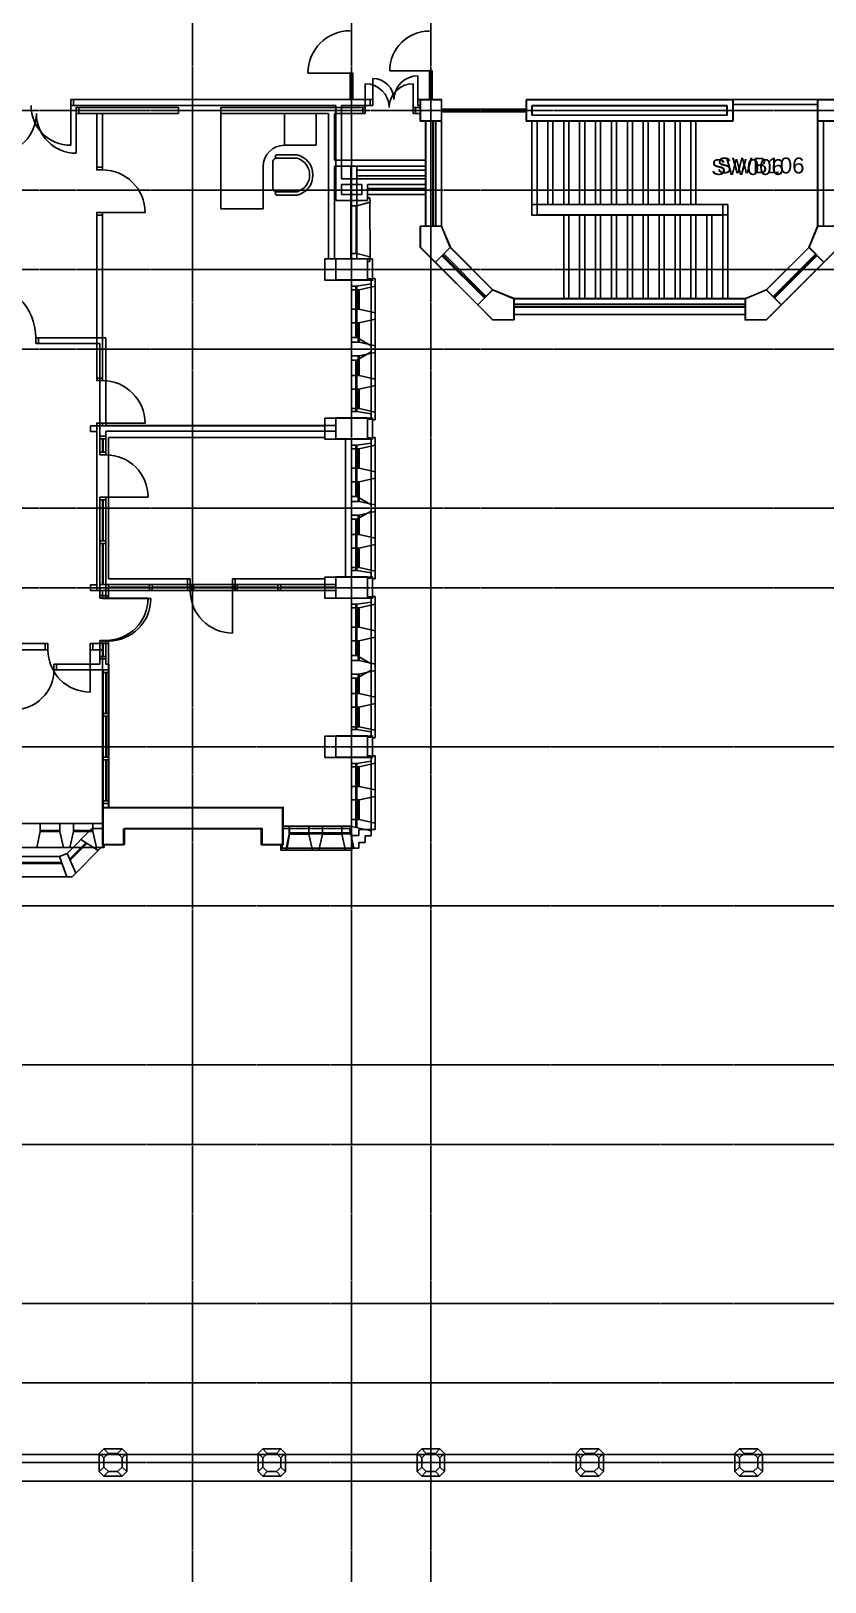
# Model space of a CAD drawing. Header units: millimetres. Extents: x -58291 to 85267, y -25390 to 74943.
# Drawn here: x -41580 to -26592, y -17978 to 11276 of the extents above; entities that cross this region are included whole.
import ezdxf

# ---------------------------------------------------------------- set-up
doc = ezdxf.new("R2010")
doc.units = ezdxf.units.MM
doc.linetypes.add('PCENTRE', pattern=[50.8, 31.75, -6.35, 6.35, -6.35])
doc.linetypes.add('PCENTRE2', pattern=[28.575, 19.05, -3.175, 3.175, -3.175])
for name, color, linetype in [('Basement 01 - Curtain Walls', 1, 'Continuous'), ('Basement 01 - Doors Windows and Openings', 1, 'Continuous'), ('Basement 01 - General', 1, 'Continuous'), ('Basement 01 - Stairs', 8, 'Continuous'), ('Basement 01 - Structural Members', 5, 'Continuous'), ('Basement 01 - Text and Leaders', 1, 'Continuous'), ('Basement 01 - Walls', 3, 'Continuous'), ('Boundaries_and_building_grids', 140, 'PCENTRE2'), ('BRICK_WALLS_P4', 1, 'Continuous'), ('COLUMNS_P5', 5, 'Continuous'), ('DR', 8, 'Continuous'), ('Furniture', 1, 'Continuous'), ('LIFTS AND STAIRS', 8, 'Continuous'), ('SHOPFITTING', 4, 'Continuous'), ('TEXT', 2, 'Continuous'), ('WA', 6, 'Continuous'), ('WA_EXT', 7, 'Continuous'), ('WN', 4, 'Continuous')]:
    doc.layers.add(name, color=color, linetype=linetype)
doc.styles.add('arial', font='arial.ttf')

# ---------------------------------------------------------------- blocks, each defined once
blk = doc.blocks.new('Chair Accent 30x30')
at = {"linetype": 'Continuous'}
for p, q in [((-15, 3.1), (-15, 18)), ((-12.5, 18.3), (-12.5, 3)), ((12.5, 18.3), (12.5, 3)), ((15, 3.1), (15, 18)), ((-9.5, 0), (9.5, 0))]:
    blk.add_line(p, q, dxfattribs=at)
for centre, radius, start, end in [((0, 14.6), 15.4, 12.6804, 167.3196), ((0, 14.4), 13.1, 17.408, 162.5919), ((-13.8, 3.1), 1.25, 180, 0), ((-9.5, 3), 3, 180, 270), ((9.5, 3), 3, 270, 0), ((13.8, 3.1), 1.25, 180, 0)]:
    blk.add_arc(centre, radius, start, end, dxfattribs=at)
blk = doc.blocks.new('computer desk with drawers')
at = {"linetype": 'Continuous'}
for p, q in [((0, -1800), (0, 0)), ((1200, 0), (0, 0)), ((1200, -600), (1200, 0)), ((1800, 0), (1200, 0)), ((1800, -600), (1800, 0)), ((1800, -600), (1200, -600)), ((800, -1800), (800, -1000)), ((800, -1800), (0, -1800))]:
    blk.add_line(p, q, dxfattribs=at)
blk.add_arc((1200, -1000), 400, 90, 180, dxfattribs=at)

msp = doc.modelspace()

# ---------------------------------------------------------------- linework, layer by layer
at = {"layer": 'Basement 01 - Curtain Walls', "color": 3, "linetype": 'Continuous', "lineweight": -3}
for p, q in [((-35533, 6397, -4600), (-35533, 6576, -4600)), ((-35133, 6576, -4600), (-35533, 6576, -4600)), ((-35383, 6397, -4600), (-35083, 6465, -4600)), ((-35133, 6607, -4600), (-35133, 6576, -4600)), ((-35083, 6607, -4600), (-35133, 6607, -4600)), ((-35083, 6465, -4600), (-35083, 6607, -4600)), ((-35533, 6397, -4600), (-35383, 6397, -4600)), ((-35383, 6029, -4600), (-35533, 6029, -4600)), ((-35533, 5772, -4600), (-35533, 6029, -4600)), ((-35083, 5961, -4600), (-35383, 6029, -4600)), ((-35083, 5840, -4600), (-35083, 5961, -4600)), ((-35533, 5772, -4600), (-35383, 5772, -4600)), ((-35383, 5772, -4600), (-35083, 5840, -4600)), ((-35383, 5404, -4600), (-35533, 5404, -4600)), ((-35533, 5147, -4600), (-35533, 5404, -4600)), ((-35083, 5336, -4600), (-35383, 5404, -4600)), ((-35083, 5215, -4600), (-35083, 5336, -4600)), ((-35533, 5147, -4600), (-35383, 5147, -4600)), ((-35383, 5147, -4600), (-35083, 5215, -4600)), ((-35383, 4779, -4600), (-35533, 4779, -4600)), ((-35533, 4522, -4600), (-35533, 4779, -4600)), ((-35083, 4711, -4600), (-35383, 4779, -4600)), ((-35083, 4590, -4600), (-35083, 4711, -4600)), ((-35533, 4522, -4600), (-35383, 4522, -4600)), ((-35383, 4522, -4600), (-35083, 4590, -4600)), ((-35533, 4154, -4600), (-35533, 3976, -4600)), ((-35383, 4154, -4600), (-35533, 4154, -4600)), ((-35083, 4086, -4600), (-35383, 4154, -4600)), ((-35083, 3944, -4600), (-35133, 3944, -4600)), ((-35083, 3944, -4600), (-35083, 4086, -4600)), ((-35133, 3576, -4600), (-35533, 3576, -4600)), ((-35533, 3397, -4600), (-35533, 3576, -4600)), ((-35133, 3607, -4600), (-35133, 3576, -4600)), ((-35083, 3607, -4600), (-35133, 3607, -4600)), ((-35083, 3465, -4600), (-35083, 3607, -4600)), ((-35533, 3397, -4600), (-35383, 3397, -4600)), ((-35383, 3397, -4600), (-35083, 3465, -4600)), ((-35383, 3029, -4600), (-35533, 3029, -4600)), ((-35533, 2772, -4600), (-35533, 3029, -4600)), ((-35083, 2961, -4600), (-35383, 3029, -4600)), ((-35083, 2840, -4600), (-35083, 2961, -4600)), ((-35533, 2772, -4600), (-35383, 2772, -4600)), ((-35383, 2772, -4600), (-35083, 2840, -4600)), ((-35383, 2404, -4600), (-35533, 2404, -4600)), ((-35533, 2147, -4600), (-35533, 2404, -4600)), ((-35083, 2336, -4600), (-35383, 2404, -4600)), ((-35533, 2147, -4600), (-35383, 2147, -4600)), ((-35383, 2147, -4600), (-35083, 2215, -4600)), ((-35083, 2215, -4600), (-35083, 2336, -4600)), ((-35383, 1779, -4600), (-35533, 1779, -4600)), ((-35533, 1522, -4600), (-35533, 1779, -4600)), ((-35083, 1711, -4600), (-35383, 1779, -4600)), ((-35533, 1522, -4600), (-35383, 1522, -4600)), ((-35383, 1522, -4600), (-35083, 1590, -4600)), ((-35083, 1590, -4600), (-35083, 1711, -4600)), ((-35383, 1154, -4600), (-35533, 1154, -4600)), ((-35533, 1154, -4600), (-35533, 976, -4600)), ((-35083, 1086, -4600), (-35383, 1154, -4600)), ((-35083, 944, -4600), (-35133, 944, -4600)), ((-35083, 944, -4600), (-35083, 1086, -4600)), ((-35083, 607, -4600), (-35133, 607, -4600)), ((-35133, 607, -4600), (-35133, 576, -4600)), ((-35083, 465, -4600), (-35083, 607, -4600)), ((-35133, 576, -4600), (-35533, 576, -4600)), ((-35533, 397, -4600), (-35533, 576, -4600)), ((-35533, 397, -4600), (-35383, 397, -4600)), ((-35383, 397, -4600), (-35083, 465, -4600)), ((-35383, 29, -4600), (-35533, 29, -4600)), ((-35533, -228, -4600), (-35533, 29, -4600)), ((-35083, -39, -4600), (-35383, 29, -4600)), ((-35533, -228, -4600), (-35383, -228, -4600)), ((-35383, -228, -4600), (-35083, -160, -4600)), ((-35083, -160, -4600), (-35083, -39, -4600)), ((-35383, -596, -4600), (-35533, -596, -4600)), ((-35533, -853, -4600), (-35533, -596, -4600)), ((-35533, -853, -4600), (-35383, -853, -4600)), ((-35083, -664, -4600), (-35383, -596, -4600)), ((-35383, -853, -4600), (-35083, -785, -4600)), ((-35083, -785, -4600), (-35083, -664, -4600)), ((-35383, -1221, -4600), (-35533, -1221, -4600)), ((-35533, -1478, -4600), (-35533, -1221, -4600)), ((-35083, -1289, -4600), (-35383, -1221, -4600)), ((-35383, -1478, -4600), (-35083, -1410, -4600)), ((-35083, -1410, -4600), (-35083, -1289, -4600)), ((-35533, -1478, -4600), (-35383, -1478, -4600)), ((-35383, -1846, -4600), (-35533, -1846, -4600)), ((-35533, -1846, -4600), (-35533, -2024, -4600)), ((-35083, -1914, -4600), (-35383, -1846, -4600)), ((-35083, -2056, -4600), (-35083, -1914, -4600)), ((-35083, -2056, -4600), (-35133, -2056, -4600)), ((-35533, -2424, -4600), (-35533, -2603, -4600)), ((-35533, -2603, -4600), (-35383, -2603, -4600)), ((-35383, -2603, -4600), (-35083, -2535, -4600)), ((-35133, -2393, -4600), (-35083, -2393, -4600)), ((-35083, -2393, -4600), (-35083, -2535, -4600)), ((-35533, -2971, -4600), (-35383, -2971, -4600)), ((-35533, -2971, -4600), (-35533, -3228, -4600)), ((-35383, -2971, -4600), (-35083, -3039, -4600)), ((-35383, -3228, -4600), (-35083, -3160, -4600)), ((-35083, -3160, -4600), (-35083, -3039, -4600)), ((-35533, -3228, -4600), (-35383, -3228, -4600)), ((-41661, -3674, -4600), (-41404, -3674, -4600)), ((-41404, -3824, -4600), (-41404, -3674, -4600)), ((-41036, -3674, -4600), (-40779, -3674, -4600)), ((-41036, -3674, -4600), (-41036, -3824, -4600)), ((-40779, -3824, -4600), (-40779, -3674, -4600)), ((-40411, -3674, -4600), (-40233, -3674, -4600)), ((-40411, -3674, -4600), (-40411, -3824, -4600)), ((-40233, -4074, -4600), (-40233, -3674, -4600)), ((-36833, -3724, -4600), (-36833, -4074, -4600)), ((-36704, -3724, -4600), (-36833, -3724, -4600)), ((-36704, -3724, -4600), (-36704, -3874, -4600)), ((-36336, -3724, -4600), (-36079, -3724, -4600)), ((-36336, -3724, -4600), (-36336, -3874, -4600)), ((-36079, -3724, -4600), (-36079, -3874, -4600)), ((-35711, -3724, -4600), (-35533, -3724, -4600)), ((-35711, -3724, -4600), (-35711, -3874, -4600)), ((-35533, -3724, -4600), (-35533, -3596, -4600)), ((-35533, -3596, -4600), (-35383, -3596, -4600)), ((-35390, -3897, -4600), (-35390, -3785, -4600)), ((-35083, -3785, -4600), (-35390, -3785, -4600)), ((-35383, -3596, -4600), (-35083, -3664, -4600)), ((-35083, -3664, -4600), (-35083, -3785, -4600)), ((-41472, -4124, -4600), (-41404, -3824, -4600)), ((-41036, -3824, -4600), (-40968, -4124, -4600)), ((-40847, -4124, -4600), (-40779, -3824, -4600)), ((-40411, -3824, -4600), (-40343, -4124, -4600)), ((-40201, -4074, -4600), (-40233, -4074, -4600)), ((-40201, -4124, -4600), (-40201, -4074, -4600)), ((-36864, -4074, -4600), (-36864, -4174, -4600)), ((-36864, -4074, -4600), (-36833, -4074, -4600)), ((-36704, -3874, -4600), (-36772, -4174, -4600)), ((-36336, -3874, -4600), (-36268, -4174, -4600)), ((-36079, -3874, -4600), (-36147, -4174, -4600)), ((-35711, -3874, -4600), (-35643, -4174, -4600)), ((-35390, -3897, -4600), (-35522, -3897, -4600)), ((-35522, -4174, -4600), (-35522, -3897, -4600)), ((-41593, -4124, -4600), (-41472, -4124, -4600)), ((-40968, -4124, -4600), (-40847, -4124, -4600)), ((-40343, -4124, -4600), (-40201, -4124, -4600)), ((-36864, -4174, -4600), (-36772, -4174, -4600)), ((-36147, -4174, -4600), (-36268, -4174, -4600)), ((-35522, -4174, -4600), (-35683, -4174, -4600))]:
    msp.add_line(p, q, dxfattribs=at)
at = {"layer": 'Basement 01 - Curtain Walls', "color": 3, "linetype": 'Continuous', "lineweight": -3, "elevation": -4600}
for points in [[(-35533, 3976), (-35133, 3976), (-35133, 3944)], [(-35533, 976), (-35133, 976), (-35133, 944)], [(-35533, -2024), (-35133, -2024), (-35133, -2056)], [(-35133, -2393), (-35133, -2424), (-35533, -2424)]]:
    msp.add_lwpolyline(points, dxfattribs=at)
at = {"layer": 'Basement 01 - Doors Windows and Openings', "color": 1, "linetype": 'Continuous', "lineweight": -3}
for p, q in [((-35269, 9831, -4600), (-35269, 10281, -4600)), ((-34058, 10526, -4600), (-34808, 10526, -4600)), ((-34369, 10281, -4600), (-34369, 9831, -4600)), ((-34058, 10026, -4600), (-34058, 10476, -4600)), ((-34033, 10026, -4600), (-34033, 10476, -4600)), ((-34008, 10026, -4600), (-34008, 10476, -4600)), ((-40728, 8971, -4600), (-40728, 9721, -4600)), ((-40228, 7855, -4600), (-39428, 7855, -4600)), ((-33021, 6236, -4600), (-33823, 7037, -4600)), ((-33809, 7051, -4600), (-33007, 6250, -4600)), ((-26757, 7051, -4600), (-27559, 6250, -4600)), ((-27544, 6236, -4600), (-26743, 7037, -4600)), ((-35083, 6465, -4600), (-35083, 4086, -4600)), ((-35533, 6029, -4600), (-35533, 6397, -4600)), ((-35533, 4154, -4600), (-35533, 6397, -4600)), ((-35403, 6397, -4600), (-35403, 6029, -4600)), ((-35383, 6397, -4600), (-35383, 6029, -4600)), ((-32993, 6264, -4600), (-32866, 6391, -4600)), ((-27573, 6264, -4600), (-27700, 6391, -4600)), ((-35533, 5404, -4600), (-35533, 5772, -4600)), ((-35403, 5772, -4600), (-35403, 5404, -4600)), ((-35383, 5772, -4600), (-35383, 5404, -4600)), ((-35533, 4779, -4600), (-35533, 5147, -4600)), ((-35403, 5147, -4600), (-35403, 4779, -4600)), ((-35383, 5147, -4600), (-35383, 4779, -4600)), ((-35403, 4522, -4600), (-35403, 4154, -4600)), ((-35383, 4522, -4600), (-35383, 4154, -4600)), ((-40228, 3881, -4600), (-39428, 3881, -4600)), ((-35533, 1154, -4600), (-35533, 3397, -4600)), ((-35533, 3029, -4600), (-35533, 3397, -4600)), ((-35403, 3397, -4600), (-35403, 3029, -4600)), ((-35383, 3397, -4600), (-35383, 3029, -4600)), ((-35083, 3465, -4600), (-35083, 1086, -4600)), ((-35533, 2404, -4600), (-35533, 2772, -4600)), ((-35403, 2772, -4600), (-35403, 2404, -4600)), ((-35383, 2772, -4600), (-35383, 2404, -4600)), ((-35533, 1779, -4600), (-35533, 2147, -4600)), ((-35403, 2147, -4600), (-35403, 1779, -4600)), ((-35383, 2147, -4600), (-35383, 1779, -4600)), ((-35403, 1522, -4600), (-35403, 1154, -4600)), ((-35383, 1522, -4600), (-35383, 1154, -4600)), ((-37775, 721, -4600), (-37775, -79, -4600)), ((-40118, 571, -4600), (-39318, 571, -4600)), ((-35533, -1846, -4600), (-35533, 397, -4600)), ((-35533, 29, -4600), (-35533, 397, -4600)), ((-35403, 397, -4600), (-35403, 29, -4600)), ((-35383, 397, -4600), (-35383, 29, -4600)), ((-35083, 465, -4600), (-35083, -1914, -4600)), ((-35533, -596, -4600), (-35533, -228, -4600)), ((-35403, -228, -4600), (-35403, -596, -4600)), ((-35383, -228, -4600), (-35383, -596, -4600)), ((-40461, -394, -4600), (-40461, -1194, -4600)), ((-35533, -1221, -4600), (-35533, -853, -4600)), ((-35403, -853, -4600), (-35403, -1221, -4600)), ((-35383, -853, -4600), (-35383, -1221, -4600)), ((-35403, -1478, -4600), (-35403, -1846, -4600)), ((-35383, -1478, -4600), (-35383, -1846, -4600)), ((-35533, -2603, -4600), (-35533, -2971, -4600)), ((-35403, -2971, -4600), (-35403, -2603, -4600)), ((-35383, -2603, -4600), (-35383, -2971, -4600)), ((-35083, -2535, -4600), (-35083, -3664, -4600)), ((-35533, -3228, -4600), (-35533, -3596, -4600)), ((-35403, -3596, -4600), (-35403, -3228, -4600)), ((-35383, -3228, -4600), (-35383, -3596, -4600)), ((-42654, -3674, -4600), (-40411, -3674, -4600)), ((-41404, -3674, -4600), (-41036, -3674, -4600)), ((-40779, -3674, -4600), (-40411, -3674, -4600)), ((-36704, -3724, -4600), (-36336, -3724, -4600)), ((-36079, -3724, -4600), (-35711, -3724, -4600)), ((-41036, -3804, -4600), (-41404, -3804, -4600)), ((-41036, -3824, -4600), (-41404, -3824, -4600)), ((-40411, -3804, -4600), (-40779, -3804, -4600)), ((-40411, -3824, -4600), (-40779, -3824, -4600)), ((-36336, -3854, -4600), (-36704, -3854, -4600)), ((-36704, -3874, -4600), (-36336, -3874, -4600)), ((-35711, -3854, -4600), (-36079, -3854, -4600)), ((-36079, -3874, -4600), (-35711, -3874, -4600)), ((-40343, -4124, -4600), (-42722, -4124, -4600)), ((-36772, -4174, -4600), (-35643, -4174, -4600))]:
    msp.add_line(p, q, dxfattribs=at)
at = {"layer": 'Basement 01 - Doors Windows and Openings', "color": 1, "linetype": 'Continuous', "lineweight": -3, "elevation": -4600}
for points in [[(-34008, 10476), (-34008, 10526), (-34058, 10526), (-34058, 10476), (-34008, 10476)], [(-34008, 9976), (-34008, 10026), (-34058, 10026), (-34058, 9976), (-34008, 9976)], [(-40678, 9721), (-40678, 9831), (-40728, 9831), (-40728, 9721), (-40678, 9721)], [(-40678, 9721), (-40678, 9831), (-40728, 9831), (-40728, 9721), (-40678, 9721)], [(-35269, 9721), (-35269, 9831), (-35319, 9831), (-35319, 9721), (-35269, 9721)], [(-34319, 9721), (-34319, 9831), (-34369, 9831), (-34369, 9721), (-34319, 9721)], [(-40228, 8655), (-40228, 8705), (-40338, 8705), (-40338, 8655), (-40228, 8655)], [(-40228, 7805), (-40228, 7855), (-40338, 7855), (-40338, 7805), (-40228, 7805)], [(-32866, 6391), (-33148, 6109), (-33950, 6910), (-33667, 7193), (-32866, 6391)], [(-27700, 6391), (-27417, 6109), (-26616, 6910), (-26898, 7193), (-27700, 6391)], [(-40228, 4681), (-40228, 4731), (-40338, 4731), (-40338, 4681), (-40228, 4681)], [(-40228, 3831), (-40228, 3881), (-40338, 3881), (-40338, 3831), (-40228, 3831)], [(-38575, 721), (-38625, 721), (-38625, 941), (-38575, 941), (-38575, 721)], [(-37725, 721), (-37775, 721), (-37775, 941), (-37725, 941), (-37725, 721)], [(-40118, 621), (-40118, 571), (-40228, 571), (-40228, 621), (-40118, 621)], [(-41261, -394), (-41311, -394), (-41311, -279), (-41261, -279), (-41261, -394)], [(-40411, -394), (-40461, -394), (-40461, -279), (-40411, -279), (-40411, -394)], [(-40118, -229), (-40118, -279), (-40228, -279), (-40228, -229), (-40118, -229)]]:
    msp.add_lwpolyline(points, dxfattribs=at)
at = {"layer": 'Basement 01 - Doors Windows and Openings', "color": 1, "linetype": 'Continuous', "lineweight": -3}
for centre, radius, start, end in [((-34058, 10526, -4600), 750, 90, 180), ((-35269, 9831, -4600), 450, 0, 90), ((-34369, 9831, -4600), 450, 90, 180), ((-42228, 9721, -4600), 750, 270, 0), ((-40728, 9721, -4600), 750, 180, 270), ((-40228, 7855, -4600), 800, 0, 90), ((-40228, 3881, -4600), 800, 0, 90), ((-37775, 721, -4600), 800, 180, 270), ((-40118, 571, -4600), 800, 270, 0), ((-40461, -394, -4600), 800, 180, 270)]:
    msp.add_arc(centre, radius, start, end, dxfattribs=at)
at = {"layer": 'Basement 01 - General', "color": 2, "linetype": 'Continuous', "lineweight": -3}
for p, q in [((-50383, -15574, -4600), (-23683, -15574, -4600)), ((-23183, -16074, -4600), (-50883, -16074, -4600))]:
    msp.add_line(p, q, dxfattribs=at)
at = {"layer": 'Basement 01 - Stairs', "color": 8, "linetype": 'Continuous', "lineweight": -3}
for p, q in [((-31823, 9576, -4600), (-31823, 8001, -4600)), ((-31523, 9576, -4600), (-31523, 8001, -4600)), ((-31223, 9576, -4600), (-31223, 8001, -4600)), ((-30923, 9576, -4600), (-30923, 8001, -4600)), ((-30623, 9576, -4600), (-30623, 8001, -4600)), ((-30323, 9576, -4600), (-30323, 8001, -4600)), ((-30023, 9576, -4600), (-30023, 8001, -4600)), ((-29723, 9576, -4600), (-29723, 8001, -4600)), ((-29423, 9576, -4600), (-29423, 8001, -4600)), ((-31523, 7801, -4600), (-31523, 6226, -4600)), ((-31223, 7801, -4600), (-31223, 6226, -4600)), ((-30923, 7801, -4600), (-30923, 6226, -4600)), ((-30623, 7801, -4600), (-30623, 6226, -4600)), ((-30323, 7801, -4600), (-30323, 6226, -4600)), ((-30023, 7801, -4600), (-30023, 6226, -4600)), ((-29723, 7801, -4600), (-29723, 6226, -4600)), ((-29423, 7801, -4600), (-29423, 6226, -4600)), ((-29123, 6226, -4600), (-29123, 7801, -4600)), ((-28823, 6226, -4600), (-28823, 7801, -4600)), ((-28523, 7801, -4600), (-28523, 6226, -4600)), ((-31523, 6226, -4600), (-28523, 6226, -4600))]:
    msp.add_line(p, q, dxfattribs=at)
at = {"layer": 'Basement 01 - Stairs', "color": 8, "linetype": 'Continuous', "lineweight": -3, "elevation": -4600}
for points in [[(-32258, 9751), (-32258, 9801), (-33808, 9801), (-33808, 9751), (-32258, 9751)], [(-29123, 9576), (-32123, 9576), (-32123, 8001), (-29123, 8001), (-29123, 9576)], [(-32123, 8001), (-32123, 7801), (-28523, 7801)], [(-29123, 8001), (-28523, 8001), (-28523, 7801)]]:
    msp.add_lwpolyline(points, dxfattribs=at)
at = {"layer": 'Basement 01 - Structural Members', "color": 5, "linetype": 'Continuous', "lineweight": -3}
for p, q in [((-40291, -15552, -4600), (-40205, -15466, -4600)), ((-40119, -15552, -4600), (-40205, -15466, -4600)), ((-40205, -15466, -4600), (-40033, -15466, -4600)), ((-39861, -15466, -4600), (-40033, -15466, -4600)), ((-39947, -15552, -4600), (-39861, -15466, -4600)), ((-39774, -15552, -4600), (-39861, -15466, -4600)), ((-37291, -15552, -4600), (-37205, -15466, -4600)), ((-37205, -15466, -4600), (-37033, -15466, -4600)), ((-37119, -15552, -4600), (-37205, -15466, -4600)), ((-36861, -15466, -4600), (-37033, -15466, -4600)), ((-36947, -15552, -4600), (-36861, -15466, -4600)), ((-36774, -15552, -4600), (-36861, -15466, -4600)), ((-34291, -15552, -4600), (-34205, -15466, -4600)), ((-34119, -15552, -4600), (-34205, -15466, -4600)), ((-34205, -15466, -4600), (-34033, -15466, -4600)), ((-33861, -15466, -4600), (-34033, -15466, -4600)), ((-33947, -15552, -4600), (-33861, -15466, -4600)), ((-33774, -15552, -4600), (-33861, -15466, -4600)), ((-31291, -15552, -4600), (-31205, -15466, -4600)), ((-31205, -15466, -4600), (-31033, -15466, -4600)), ((-31119, -15552, -4600), (-31205, -15466, -4600)), ((-30861, -15466, -4600), (-31033, -15466, -4600)), ((-30947, -15552, -4600), (-30861, -15466, -4600)), ((-30774, -15552, -4600), (-30861, -15466, -4600)), ((-28291, -15552, -4600), (-28205, -15466, -4600)), ((-28119, -15552, -4600), (-28205, -15466, -4600)), ((-28205, -15466, -4600), (-28033, -15466, -4600)), ((-27861, -15466, -4600), (-28033, -15466, -4600)), ((-27947, -15552, -4600), (-27861, -15466, -4600)), ((-27774, -15552, -4600), (-27861, -15466, -4600)), ((-40291, -15552, -4600), (-40291, -15724, -4600)), ((-40205, -15638, -4600), (-40291, -15552, -4600)), ((-40291, -15897, -4600), (-40291, -15724, -4600)), ((-40205, -15638, -4600), (-40119, -15552, -4600)), ((-40205, -15724, -4600), (-40205, -15638, -4600)), ((-40205, -15810, -4600), (-40205, -15724, -4600)), ((-40033, -15552, -4600), (-40119, -15552, -4600)), ((-39947, -15552, -4600), (-40033, -15552, -4600)), ((-39947, -15552, -4600), (-39861, -15638, -4600)), ((-39861, -15638, -4600), (-39774, -15552, -4600)), ((-39861, -15724, -4600), (-39861, -15638, -4600)), ((-39861, -15724, -4600), (-39861, -15810, -4600)), ((-39774, -15552, -4600), (-39774, -15724, -4600)), ((-39774, -15897, -4600), (-39774, -15724, -4600)), ((-37291, -15552, -4600), (-37291, -15724, -4600)), ((-37205, -15638, -4600), (-37291, -15552, -4600)), ((-37291, -15897, -4600), (-37291, -15724, -4600)), ((-37205, -15638, -4600), (-37119, -15552, -4600)), ((-37205, -15724, -4600), (-37205, -15638, -4600)), ((-37205, -15810, -4600), (-37205, -15724, -4600)), ((-37033, -15552, -4600), (-37119, -15552, -4600)), ((-36947, -15552, -4600), (-37033, -15552, -4600)), ((-36947, -15552, -4600), (-36861, -15638, -4600)), ((-36861, -15638, -4600), (-36774, -15552, -4600)), ((-36861, -15724, -4600), (-36861, -15638, -4600)), ((-36861, -15724, -4600), (-36861, -15810, -4600)), ((-36774, -15552, -4600), (-36774, -15724, -4600)), ((-36774, -15897, -4600), (-36774, -15724, -4600)), ((-34291, -15552, -4600), (-34291, -15724, -4600)), ((-34205, -15638, -4600), (-34291, -15552, -4600)), ((-34291, -15897, -4600), (-34291, -15724, -4600)), ((-34205, -15638, -4600), (-34119, -15552, -4600)), ((-34205, -15724, -4600), (-34205, -15638, -4600)), ((-34205, -15810, -4600), (-34205, -15724, -4600)), ((-34033, -15552, -4600), (-34119, -15552, -4600)), ((-33947, -15552, -4600), (-34033, -15552, -4600)), ((-33947, -15552, -4600), (-33861, -15638, -4600)), ((-33861, -15638, -4600), (-33774, -15552, -4600)), ((-33861, -15724, -4600), (-33861, -15638, -4600)), ((-33861, -15724, -4600), (-33861, -15810, -4600)), ((-33774, -15552, -4600), (-33774, -15724, -4600)), ((-33774, -15897, -4600), (-33774, -15724, -4600)), ((-31291, -15552, -4600), (-31291, -15724, -4600)), ((-31205, -15638, -4600), (-31291, -15552, -4600)), ((-31291, -15897, -4600), (-31291, -15724, -4600)), ((-31205, -15638, -4600), (-31119, -15552, -4600)), ((-31205, -15724, -4600), (-31205, -15638, -4600)), ((-31205, -15810, -4600), (-31205, -15724, -4600)), ((-31033, -15552, -4600), (-31119, -15552, -4600)), ((-30947, -15552, -4600), (-31033, -15552, -4600)), ((-30947, -15552, -4600), (-30861, -15638, -4600)), ((-30861, -15638, -4600), (-30774, -15552, -4600)), ((-30861, -15724, -4600), (-30861, -15638, -4600)), ((-30861, -15724, -4600), (-30861, -15810, -4600)), ((-30774, -15552, -4600), (-30774, -15724, -4600)), ((-30774, -15897, -4600), (-30774, -15724, -4600)), ((-28291, -15552, -4600), (-28291, -15724, -4600)), ((-28205, -15638, -4600), (-28291, -15552, -4600)), ((-28291, -15897, -4600), (-28291, -15724, -4600)), ((-28205, -15638, -4600), (-28119, -15552, -4600)), ((-28205, -15724, -4600), (-28205, -15638, -4600)), ((-28205, -15810, -4600), (-28205, -15724, -4600)), ((-28033, -15552, -4600), (-28119, -15552, -4600)), ((-27947, -15552, -4600), (-28033, -15552, -4600)), ((-27947, -15552, -4600), (-27861, -15638, -4600)), ((-27861, -15638, -4600), (-27774, -15552, -4600)), ((-27861, -15724, -4600), (-27861, -15638, -4600)), ((-27861, -15724, -4600), (-27861, -15810, -4600)), ((-27774, -15552, -4600), (-27774, -15724, -4600)), ((-27774, -15897, -4600), (-27774, -15724, -4600)), ((-40205, -15810, -4600), (-40291, -15897, -4600)), ((-40291, -15897, -4600), (-40205, -15983, -4600)), ((-40119, -15897, -4600), (-40205, -15810, -4600)), ((-40119, -15897, -4600), (-40205, -15983, -4600)), ((-40205, -15983, -4600), (-40033, -15983, -4600)), ((-40033, -15897, -4600), (-40119, -15897, -4600)), ((-40033, -15897, -4600), (-39947, -15897, -4600)), ((-39861, -15983, -4600), (-40033, -15983, -4600)), ((-39861, -15810, -4600), (-39947, -15897, -4600)), ((-39947, -15897, -4600), (-39861, -15983, -4600)), ((-39861, -15810, -4600), (-39774, -15897, -4600)), ((-39774, -15897, -4600), (-39861, -15983, -4600)), ((-37205, -15810, -4600), (-37291, -15897, -4600)), ((-37291, -15897, -4600), (-37205, -15983, -4600)), ((-37119, -15897, -4600), (-37205, -15810, -4600)), ((-37119, -15897, -4600), (-37205, -15983, -4600)), ((-37205, -15983, -4600), (-37033, -15983, -4600)), ((-37033, -15897, -4600), (-37119, -15897, -4600)), ((-37033, -15897, -4600), (-36947, -15897, -4600)), ((-36861, -15983, -4600), (-37033, -15983, -4600)), ((-36861, -15810, -4600), (-36947, -15897, -4600)), ((-36947, -15897, -4600), (-36861, -15983, -4600)), ((-36861, -15810, -4600), (-36774, -15897, -4600)), ((-36774, -15897, -4600), (-36861, -15983, -4600)), ((-34205, -15810, -4600), (-34291, -15897, -4600)), ((-34291, -15897, -4600), (-34205, -15983, -4600)), ((-34119, -15897, -4600), (-34205, -15810, -4600)), ((-34119, -15897, -4600), (-34205, -15983, -4600)), ((-34205, -15983, -4600), (-34033, -15983, -4600)), ((-34033, -15897, -4600), (-34119, -15897, -4600)), ((-34033, -15897, -4600), (-33947, -15897, -4600)), ((-33861, -15983, -4600), (-34033, -15983, -4600)), ((-33861, -15810, -4600), (-33947, -15897, -4600)), ((-33947, -15897, -4600), (-33861, -15983, -4600)), ((-33861, -15810, -4600), (-33774, -15897, -4600)), ((-33774, -15897, -4600), (-33861, -15983, -4600)), ((-31205, -15810, -4600), (-31291, -15897, -4600)), ((-31291, -15897, -4600), (-31205, -15983, -4600)), ((-31119, -15897, -4600), (-31205, -15810, -4600)), ((-31119, -15897, -4600), (-31205, -15983, -4600)), ((-31205, -15983, -4600), (-31033, -15983, -4600)), ((-31033, -15897, -4600), (-31119, -15897, -4600)), ((-31033, -15897, -4600), (-30947, -15897, -4600)), ((-30861, -15983, -4600), (-31033, -15983, -4600)), ((-30861, -15810, -4600), (-30947, -15897, -4600)), ((-30947, -15897, -4600), (-30861, -15983, -4600)), ((-30861, -15810, -4600), (-30774, -15897, -4600)), ((-30774, -15897, -4600), (-30861, -15983, -4600)), ((-28205, -15810, -4600), (-28291, -15897, -4600)), ((-28291, -15897, -4600), (-28205, -15983, -4600)), ((-28119, -15897, -4600), (-28205, -15810, -4600)), ((-28119, -15897, -4600), (-28205, -15983, -4600)), ((-28205, -15983, -4600), (-28033, -15983, -4600)), ((-28033, -15897, -4600), (-28119, -15897, -4600)), ((-28033, -15897, -4600), (-27947, -15897, -4600)), ((-27861, -15983, -4600), (-28033, -15983, -4600)), ((-27861, -15810, -4600), (-27947, -15897, -4600)), ((-27947, -15897, -4600), (-27861, -15983, -4600)), ((-27861, -15810, -4600), (-27774, -15897, -4600)), ((-27774, -15897, -4600), (-27861, -15983, -4600))]:
    msp.add_line(p, q, dxfattribs=at)
at = {"layer": 'Basement 01 - Structural Members', "color": 5, "linetype": 'Continuous', "lineweight": -3, "elevation": -4600}
for points in [[(-33833, 9576), (-34233, 9576), (-34233, 9976), (-33833, 9976), (-33833, 9576)], [(-26333, 9576), (-26733, 9576), (-26733, 9976), (-26333, 9976), (-26333, 9576)], [(-35133, 6976), (-35133, 6576), (-36033, 6576), (-36033, 6976), (-35133, 6976)], [(-35133, 3576), (-35133, 3976), (-36033, 3976), (-36033, 3576), (-35133, 3576)], [(-35133, 976), (-35133, 576), (-36033, 576), (-36033, 976), (-35133, 976)], [(-35133, -2024), (-35133, -2424), (-36033, -2424), (-36033, -2024), (-35133, -2024)]]:
    msp.add_lwpolyline(points, dxfattribs=at)
for points in [[(-33950, 6910), (-33667, 7193), (-33833, 7593), (-34233, 7593), (-34233, 7193)], [(-26733, 7593), (-26898, 7193), (-26616, 6910), (-26333, 7193), (-26333, 7593)], [(-33148, 6109), (-32866, 6391), (-32466, 6226), (-32466, 5826), (-32866, 5826)], [(-27417, 6109), (-27700, 6391), (-28100, 6226), (-28100, 5826), (-27700, 5826)], [(-39833, -3774), (-37233, -3774), (-37233, -4074), (-36833, -4074), (-36833, -3374), (-40233, -3374), (-40233, -4074), (-39833, -4074)]]:
    msp.add_lwpolyline(points, close=True, dxfattribs=at)
at = {"layer": 'Basement 01 - Walls', "color": 3, "linetype": 'Continuous', "lineweight": -3}
for p, q in [((-32233, 9576, -4600), (-32233, 9976, -4600)), ((-32233, 9976, -4600), (-28333, 9976, -4600)), ((-28333, 9576, -4600), (-28333, 9976, -4600)), ((-40678, 9831, -4600), (-38797, 9831, -4600)), ((-40678, 9831, -4600), (-40678, 9721, -4600)), ((-40678, 9831, -4600), (-38797, 9831, -4600)), ((-40678, 9831, -4600), (-38797, 9831, -4600)), ((-40678, 9831, -4600), (-40678, 9721, -4600)), ((-40678, 9831, -4600), (-38797, 9831, -4600)), ((-40678, 9721, -4600), (-38797, 9721, -4600)), ((-40678, 9721, -4600), (-40338, 9721, -4600)), ((-40228, 9721, -4600), (-38797, 9721, -4600)), ((-38797, 9721, -4600), (-40228, 9721, -4600)), ((-40228, 9721, -4600), (-38797, 9721, -4600)), ((-38797, 9721, -4600), (-38797, 9831, -4600)), ((-38797, 9721, -4600), (-38797, 9831, -4600)), ((-37997, 9831, -4600), (-35917, 9831, -4600)), ((-37997, 9721, -4600), (-37997, 9831, -4600)), ((-37997, 9831, -4600), (-35319, 9831, -4600)), ((-37997, 9721, -4600), (-37997, 9831, -4600)), ((-37997, 9831, -4600), (-35319, 9831, -4600)), ((-37997, 9831, -4600), (-35917, 9831, -4600)), ((-37997, 9721, -4600), (-35963, 9721, -4600)), ((-37997, 9721, -4600), (-35963, 9721, -4600)), ((-37997, 9721, -4600), (-35963, 9721, -4600)), ((-37997, 9721, -4600), (-35963, 9721, -4600)), ((-35963, 6976, -4600), (-35963, 9721, -4600)), ((-35853, 8837, -4600), (-35853, 9721, -4600)), ((-35853, 9721, -4600), (-35319, 9721, -4600)), ((-35319, 9831, -4600), (-35319, 9721, -4600)), ((-34319, 9831, -4600), (-34233, 9831, -4600)), ((-34319, 9831, -4600), (-34319, 9721, -4600)), ((-34319, 9721, -4600), (-34233, 9721, -4600)), ((-34233, 9721, -4600), (-34233, 9831, -4600)), ((-32123, 9866, -4600), (-28443, 9866, -4600)), ((-32123, 9686, -4600), (-32123, 9866, -4600)), ((-32123, 9686, -4600), (-28443, 9686, -4600)), ((-28443, 9686, -4600), (-28443, 9866, -4600)), ((-34133, 9576, -4600), (-34133, 7593, -4600)), ((-34133, 9576, -4600), (-33993, 9576, -4600)), ((-33993, 9576, -4600), (-33993, 7593, -4600)), ((-33943, 7593, -4600), (-33943, 9576, -4600)), ((-33943, 9576, -4600), (-33833, 9576, -4600)), ((-33833, 7593, -4600), (-33833, 9576, -4600)), ((-32233, 9576, -4600), (-28333, 9576, -4600)), ((-26733, 7593, -4600), (-26733, 9576, -4600)), ((-26623, 9576, -4600), (-26733, 9576, -4600)), ((-26623, 7593, -4600), (-26623, 9576, -4600)), ((-35853, 8837, -4600), (-34133, 8837, -4600)), ((-34133, 8727, -4600), (-34133, 8837, -4600)), ((-35853, 8727, -4600), (-34133, 8727, -4600)), ((-35853, 6976, -4600), (-35853, 8727, -4600)), ((-35541, 6976, -4600), (-35541, 8727, -4600)), ((-35431, 6976, -4600), (-35431, 8727, -4600)), ((-35431, 8654, -4600), (-34133, 8654, -4600)), ((-35431, 8544, -4600), (-34133, 8544, -4600)), ((-34133, 8544, -4600), (-34133, 8727, -4600)), ((-34133, 7593, -4600), (-33993, 7593, -4600)), ((-33833, 7593, -4600), (-33943, 7593, -4600)), ((-26733, 7593, -4600), (-26623, 7593, -4600)), ((-35963, 6976, -4600), (-35853, 6976, -4600)), ((-35541, 6976, -4600), (-35431, 6976, -4600)), ((-32466, 6226, -4600), (-28100, 6226, -4600)), ((-32466, 6226, -4600), (-32466, 6116, -4600)), ((-28100, 6116, -4600), (-28100, 6226, -4600)), ((-32466, 6116, -4600), (-28100, 6116, -4600)), ((-32466, 6066, -4600), (-28100, 6066, -4600)), ((-32466, 5926, -4600), (-32466, 6066, -4600)), ((-32466, 5926, -4600), (-28100, 5926, -4600)), ((-28100, 5926, -4600), (-28100, 6066, -4600)), ((-40338, 3831, -4600), (-40338, 721, -4600)), ((-36033, 3831, -4600), (-40338, 3831, -4600)), ((-36033, 3611, -4600), (-36033, 3831, -4600)), ((-40118, 3611, -4600), (-40118, 941, -4600)), ((-36033, 3611, -4600), (-40118, 3611, -4600)), ((-35643, 3576, -4600), (-35643, 976, -4600)), ((-35533, 3576, -4600), (-35643, 3576, -4600)), ((-38625, 941, -4600), (-40118, 941, -4600)), ((-38625, 721, -4600), (-38625, 941, -4600)), ((-37725, 721, -4600), (-37725, 941, -4600)), ((-36033, 941, -4600), (-37725, 941, -4600)), ((-36033, 721, -4600), (-36033, 941, -4600)), ((-35533, 976, -4600), (-35643, 976, -4600)), ((-38625, 721, -4600), (-40338, 721, -4600)), ((-36033, 721, -4600), (-37725, 721, -4600))]:
    msp.add_line(p, q, dxfattribs=at)
at = {"layer": 'Basement 01 - Walls', "color": 2, "linetype": 'Continuous', "lineweight": -3}
for p, q in [((-40338, 9721, -4600), (-40338, 8705, -4600)), ((-40228, 9721, -4600), (-40228, 8705, -4600)), ((-40338, 8705, -4600), (-40228, 8705, -4600)), ((-40338, 7805, -4600), (-40228, 7805, -4600)), ((-40338, 7805, -4600), (-40338, 4731, -4600)), ((-40228, 7805, -4600), (-40228, 4731, -4600)), ((-40338, 4731, -4600), (-40228, 4731, -4600)), ((-40458, 3831, -4600), (-40458, 3721, -4600)), ((-40338, 3831, -4600), (-40458, 3831, -4600)), ((-40458, 3721, -4600), (-40338, 3721, -4600)), ((-40458, 831, -4600), (-40458, 721, -4600)), ((-40458, 831, -4600), (-40338, 831, -4600)), ((-40338, 721, -4600), (-40458, 721, -4600)), ((-40228, 621, -4600), (-40228, 721, -4600)), ((-40228, 621, -4600), (-40118, 621, -4600)), ((-40118, 621, -4600), (-40118, 721, -4600)), ((-41261, -279, -4600), (-42948, -279, -4600)), ((-40118, -279, -4600), (-40461, -279, -4600)), ((-40228, -279, -4600), (-40118, -279, -4600)), ((-40118, -3374, -4600), (-40118, -279, -4600)), ((-41261, -394, -4600), (-42833, -394, -4600)), ((-40233, -394, -4600), (-40461, -394, -4600)), ((-40233, -3374, -4600), (-40233, -394, -4600))]:
    msp.add_line(p, q, dxfattribs=at)
at = {"layer": 'Boundaries_and_building_grids', "color": 140, "linetype": 'PCENTRE', "lineweight": -3}
for p, q in [((-38533, -17978), (-38533, 67826)), ((-35533, -17978), (-35533, 67826)), ((-34033, -17978), (-34033, 67826)), ((-52891, 9776), (50767, 9776)), ((-52891, 8276), (50767, 8276)), ((-52891, 6776), (50767, 6776)), ((-52891, 5276), (50767, 5276)), ((-52891, 2276), (50767, 2276)), ((-52891, 776), (50767, 776)), ((50767, -2224), (-52891, -2224)), ((50767, -5224), (-52891, -5224)), ((50767, -8224), (-52891, -8224)), ((50767, -9724), (-52891, -9724)), ((50767, -12724), (-52891, -12724)), ((50767, -14224), (-52891, -14224)), ((50767, -15724), (-52891, -15724))]:
    msp.add_line(p, q, dxfattribs=at)
at = {"layer": 'BRICK_WALLS_P4', "linetype": 'Continuous'}
for p, q in [((-35178, 9981), (-35178, 9871)), ((-32228, 9581), (-32228, 9981)), ((-32228, 9981), (-28328, 9981)), ((-28328, 9581), (-28328, 9981)), ((-35828, 8081), (-35828, 9871)), ((-35718, 9871), (-35178, 9871)), ((-35718, 8490), (-35718, 9871)), ((-32118, 9871), (-28438, 9871)), ((-32118, 9691), (-32118, 9871)), ((-32118, 9691), (-28438, 9691)), ((-28438, 9691), (-28438, 9871)), ((-34128, 9581), (-34128, 7598)), ((-34128, 9581), (-33988, 9581)), ((-33988, 9581), (-33988, 7598)), ((-33938, 7598), (-33938, 9581)), ((-33828, 9581), (-33938, 9581)), ((-33828, 7598), (-33828, 9581)), ((-32228, 9581), (-28328, 9581)), ((-26728, 7598), (-26728, 9581)), ((-26728, 9581), (-26618, 9581)), ((-26618, 7598), (-26618, 9581)), ((-35718, 8490), (-34128, 8490)), ((-34128, 8380), (-34128, 8490)), ((-35718, 8380), (-35338, 8380)), ((-35718, 8191), (-35718, 8380)), ((-35338, 8191), (-35338, 8380)), ((-35228, 8081), (-35228, 8380)), ((-35228, 8380), (-34128, 8380)), ((-35228, 8307), (-34128, 8307)), ((-34128, 8191), (-34128, 8307)), ((-35828, 8081), (-35228, 8081)), ((-35718, 8191), (-35338, 8191)), ((-35228, 8191), (-34128, 8191)), ((-34128, 7598), (-33988, 7598)), ((-33828, 7598), (-33938, 7598)), ((-26728, 7598), (-26618, 7598)), ((-32461, 6231), (-28095, 6231)), ((-32461, 6231), (-32461, 6121)), ((-28095, 6231), (-28095, 6121)), ((-32461, 6121), (-28095, 6121)), ((-32461, 6071), (-28095, 6071)), ((-32461, 5931), (-32461, 6071)), ((-32461, 5931), (-28095, 5931)), ((-28095, 5931), (-28095, 6071))]:
    msp.add_line(p, q, dxfattribs=at)
at = {"layer": 'COLUMNS_P5', "linetype": 'Continuous', "lineweight": -3}
for points in [[(-33828, 9581), (-34228, 9581), (-34228, 9981), (-33828, 9981)], [(-26328, 9981), (-26328, 9581), (-26728, 9581), (-26728, 9981)], [(-34228, 7598), (-33828, 7598), (-33662, 7198), (-33945, 6915), (-34228, 7198)], [(-26728, 7598), (-26893, 7198), (-26611, 6915), (-26328, 7198), (-26328, 7598)], [(-35228, 6581), (-35828, 6581), (-35828, 6981), (-35228, 6981)], [(-32861, 6397), (-32461, 6231), (-32461, 5831), (-32861, 5831), (-33143, 6114)], [(-28095, 6231), (-28095, 5831), (-27695, 5831), (-27412, 6114), (-27695, 6397)], [(-35828, 3581), (-35828, 3981), (-35228, 3981), (-35228, 3581)], [(-35228, 581), (-35828, 581), (-35828, 981), (-35228, 981)], [(-35828, -2419), (-35828, -2019), (-35228, -2019), (-35228, -2419)], [(-40218, -4069), (-39818, -4069), (-39818, -3769), (-37218, -3769), (-37218, -4069), (-36818, -4069), (-36818, -3369), (-40218, -3369)]]:
    msp.add_lwpolyline(points, close=True, dxfattribs=at)
at = {"layer": 'DR', "linetype": 'Continuous'}
for p, q in [((-35553, 10481), (-36353, 10481)), ((-35553, 10481), (-35553, 10431)), ((-35503, 10481), (-35553, 10481)), ((-35553, 10431), (-35503, 10431)), ((-35503, 10431), (-35503, 10481)), ((-35128, 9981), (-35128, 10381)), ((-34278, 10431), (-34278, 9981)), ((-40780, 9981), (-40830, 9981)), ((-40830, 9981), (-40830, 9871)), ((-40780, 9981), (-40830, 9981)), ((-40830, 9981), (-40830, 9871)), ((-40780, 9871), (-40780, 9981)), ((-40780, 9871), (-40780, 9981)), ((-35553, 10031), (-35553, 9981)), ((-35503, 10031), (-35553, 10031)), ((-35553, 9981), (-35503, 9981)), ((-35503, 9981), (-35503, 10031)), ((-35178, 9981), (-35178, 9871)), ((-35128, 9981), (-35178, 9981)), ((-35128, 9871), (-35128, 9981)), ((-34278, 9981), (-34278, 9871)), ((-34228, 9981), (-34278, 9981)), ((-34228, 9871), (-34228, 9981)), ((-40830, 9871), (-40780, 9871)), ((-40830, 9871), (-40780, 9871)), ((-35178, 9871), (-35128, 9871)), ((-34278, 9871), (-34228, 9871)), ((-41490, 5381), (-41490, 5491)), ((-41490, 5491), (-41440, 5491)), ((-41440, 5381), (-41490, 5381)), ((-41440, 5491), (-41440, 5381)), ((-40278, 3581), (-40278, 3631)), ((-40278, 3631), (-40168, 3631)), ((-40278, 3581), (-40278, 3331)), ((-40168, 3581), (-40278, 3581)), ((-40228, 3331), (-40228, 3581)), ((-40218, 3581), (-40218, 3331)), ((-40168, 3631), (-40168, 3581)), ((-40168, 3331), (-40168, 3581)), ((-40278, 3281), (-40278, 3331)), ((-40278, 3331), (-40168, 3331)), ((-40168, 3281), (-40278, 3281)), ((-40168, 3331), (-40168, 3281)), ((-40278, 2481), (-40168, 2481)), ((-40278, 2431), (-40278, 2481)), ((-40278, 2431), (-40278, 2481)), ((-40278, 2431), (-40278, 2481)), ((-40278, 2481), (-40168, 2481)), ((-40278, 2481), (-40168, 2481)), ((-40168, 2431), (-40278, 2431)), ((-40168, 2481), (-40168, 2431)), ((-40168, 2481), (-40168, 2431)), ((-40168, 2481), (-40168, 2431)), ((-40278, 631), (-40278, 581)), ((-40168, 631), (-40278, 631)), ((-40168, 581), (-40168, 631)), ((-40278, 581), (-40168, 581)), ((-40168, -219), (-40278, -219)), ((-40278, -219), (-40278, -269)), ((-40278, -519), (-40278, -269)), ((-40278, -269), (-40168, -269)), ((-40228, -269), (-40228, -519)), ((-40218, -519), (-40218, -269)), ((-40168, -269), (-40168, -219)), ((-40168, -269), (-40168, -519)), ((-40278, -519), (-40278, -569)), ((-40168, -519), (-40278, -519)), ((-40278, -569), (-40168, -569)), ((-40168, -569), (-40168, -519)), ((-41098, -664), (-41148, -664)), ((-41148, -664), (-41148, -774)), ((-41148, -774), (-41098, -774)), ((-41098, -774), (-41098, -664))]:
    msp.add_line(p, q, dxfattribs=at)
at = {"layer": 'DR'}
for p, q in [((-40830, 9871), (-40830, 9121)), ((-40168, 2481), (-39368, 2481)), ((-40168, 581), (-39368, 581))]:
    msp.add_line(p, q, dxfattribs=at)
at = {"layer": 'DR', "linetype": 'Continuous'}
for centre, radius, start, end in [((-35553, 10481), 800, 90, 180), ((-35128, 9981), 400, 0, 90), ((-34278, 9981), 450, 90, 180)]:
    msp.add_arc(centre, radius, start, end, dxfattribs=at)
at = {"layer": 'DR'}
for centre, radius, start, end in [((-40830, 9871), 750, 180, 270), ((-42530, 5491), 1040, 0, 90), ((-40168, 2481), 800, 0, 90), ((-40168, 581), 800, 270, 0), ((-41898, -774), 750, 270, 0)]:
    msp.add_arc(centre, radius, start, end, dxfattribs=at)
at = {"layer": 'LIFTS AND STAIRS', "linetype": 'Continuous'}
for p, q in [((-29028, 9581), (-32028, 9581)), ((-32028, 9581), (-32028, 8006)), ((-31728, 9581), (-31728, 8006)), ((-31428, 9581), (-31428, 8006)), ((-31128, 9581), (-31128, 8006)), ((-30828, 9581), (-30828, 8006)), ((-30528, 9581), (-30528, 8006)), ((-30228, 9581), (-30228, 8006)), ((-29928, 9581), (-29928, 8006)), ((-29628, 9581), (-29628, 8006)), ((-29328, 9581), (-29328, 8006)), ((-29028, 8006), (-29028, 9581)), ((-32028, 8006), (-32028, 7806)), ((-32028, 8006), (-29028, 8006)), ((-29028, 8006), (-28428, 8006)), ((-28428, 8006), (-28428, 7806)), ((-32028, 7806), (-28428, 7806)), ((-31428, 7806), (-31428, 6231)), ((-31128, 7806), (-31128, 6231)), ((-30828, 7806), (-30828, 6231)), ((-30528, 7806), (-30528, 6231)), ((-30228, 7806), (-30228, 6231)), ((-29928, 7806), (-29928, 6231)), ((-29628, 7806), (-29628, 6231)), ((-29328, 7806), (-29328, 6231)), ((-29028, 6231), (-29028, 7806)), ((-28728, 6231), (-28728, 7806)), ((-28428, 7806), (-28428, 6231)), ((-31428, 6231), (-28428, 6231))]:
    msp.add_line(p, q, dxfattribs=at)
at = {"layer": 'SHOPFITTING'}
for p, q in [((-28328, 9981), (-28328, 9891)), ((-26728, 9981), (-28328, 9981)), ((-26728, 9891), (-26728, 9981)), ((-28328, 9891), (-26728, 9891))]:
    msp.add_line(p, q, dxfattribs=at)
at = {"layer": 'WA'}
for p, q in [((-35178, 9981), (-40780, 9981)), ((-40780, 9981), (-40780, 9871)), ((-35178, 9981), (-40780, 9981)), ((-40780, 9981), (-40780, 9871)), ((-35828, 9871), (-40780, 9871)), ((-40780, 9871), (-40278, 9871)), ((-35828, 9871), (-40168, 9871)), ((-41490, 5491), (-41490, 5381)), ((-41440, 5491), (-40168, 5491)), ((-41440, 5381), (-40278, 5381)), ((-40278, 3631), (-40278, 5381)), ((-40168, 3836), (-40168, 5491)), ((-40168, 3836), (-35828, 3836)), ((-40168, 3631), (-40278, 3631)), ((-40168, 3631), (-40168, 3726)), ((-40168, 3726), (-35828, 3726)), ((-40168, 2431), (-40278, 2431)), ((-40278, 836), (-40278, 2431)), ((-40168, 836), (-40168, 2431)), ((-35828, 836), (-40278, 836)), ((-40278, 836), (-40278, 631)), ((-40278, 631), (-40168, 631)), ((-40168, 726), (-40168, 631)), ((-40168, 726), (-35828, 726)), ((-40118, 836), (-40118, 726)), ((-38563, 836), (-38563, 726)), ((-40278, -569), (-40168, -569)), ((-40278, -569), (-40278, -664)), ((-40168, -569), (-40168, -664)), ((-41098, -664), (-40278, -664)), ((-41098, -664), (-41098, -774)), ((-41098, -774), (-40218, -774)), ((-40218, -3369), (-40218, -774)), ((-40218, -774), (-40218, -3369)), ((-40108, -824), (-40218, -824)), ((-40108, -664), (-40168, -664)), ((-40108, -3369), (-40108, -664)), ((-40108, -2469), (-40218, -2469))]:
    msp.add_line(p, q, dxfattribs=at)
at = {"layer": 'WA', "linetype": 'Continuous'}
for p, q in [((-35828, 3726), (-35828, 3836)), ((-40168, 2431), (-40278, 2431)), ((-40278, 2431), (-40168, 2431)), ((-40228, 1658), (-40228, 2431)), ((-40218, 2431), (-40218, 1658)), ((-40278, 1658), (-40168, 1658)), ((-40278, 1608), (-40278, 1658)), ((-40168, 1608), (-40278, 1608)), ((-40228, 836), (-40228, 1608)), ((-40218, 1608), (-40218, 836)), ((-40168, 1658), (-40168, 1608)), ((-40278, 836), (-40168, 836)), ((-40168, 726), (-40168, 836)), ((-40118, 836), (-40118, 726)), ((-40118, 836), (-40118, 726)), ((-40118, 786), (-39345, 786)), ((-39345, 776), (-40118, 776)), ((-39345, 836), (-39295, 836)), ((-39345, 726), (-39345, 836)), ((-39295, 726), (-39345, 726)), ((-39295, 836), (-39295, 726)), ((-39295, 786), (-38563, 786)), ((-38563, 776), (-39295, 776)), ((-38513, 836), (-38513, 726)), ((-38513, 726), (-38513, 836)), ((-37740, 786), (-38513, 786)), ((-38513, 776), (-37740, 776)), ((-37690, 836), (-37740, 836)), ((-37740, 836), (-37740, 726)), ((-37740, 726), (-37690, 726)), ((-37690, 836), (-37690, 726)), ((-37690, 726), (-37690, 836)), ((-37690, 726), (-37690, 836)), ((-36918, 786), (-37690, 786)), ((-37690, 776), (-36918, 776)), ((-36918, 836), (-36918, 726)), ((-36868, 836), (-36918, 836)), ((-36918, 726), (-36868, 726)), ((-36868, 836), (-36868, 726)), ((-36868, 726), (-36868, 836)), ((-36868, 726), (-36868, 836)), ((-35828, 786), (-36868, 786)), ((-36868, 776), (-35828, 776)), ((-35828, 836), (-35828, 726)), ((-40218, -824), (-40218, -774)), ((-40218, -774), (-40108, -774)), ((-40108, -824), (-40218, -824)), ((-40108, -824), (-40218, -824)), ((-40168, -1597), (-40168, -824)), ((-40158, -824), (-40158, -1597)), ((-40108, -774), (-40108, -824)), ((-40218, -1647), (-40218, -1597)), ((-40218, -1597), (-40108, -1597)), ((-40108, -1647), (-40218, -1647)), ((-40168, -2419), (-40168, -1647)), ((-40158, -1647), (-40158, -2419)), ((-40108, -1597), (-40108, -1647)), ((-40108, -2419), (-40218, -2419)), ((-40218, -2419), (-40108, -2419)), ((-40108, -2469), (-40218, -2469)), ((-40218, -2469), (-40108, -2469)), ((-40108, -2469), (-40218, -2469)), ((-40168, -2469), (-40168, -3242)), ((-40158, -3242), (-40158, -2469)), ((-40108, -3242), (-40218, -3242)), ((-40218, -3292), (-40108, -3292))]:
    msp.add_line(p, q, dxfattribs=at)
at = {"layer": 'WA_EXT', "linetype": 'Continuous'}
for p, q in [((-35528, 8081), (-35228, 8081)), ((-35528, 6981), (-35528, 8081)), ((-35428, 7981), (-35528, 7981)), ((-35180, 8048), (-35428, 7981)), ((-35182, 8130), (-35228, 8130)), ((-35228, 8081), (-35228, 8130)), ((-35182, 8130), (-35180, 8048)), ((-35528, 7081), (-35428, 7081)), ((-35445, 7081), (-35528, 7081)), ((-35428, 7081), (-35182, 7014)), ((-35228, 6981), (-35528, 6981)), ((-35228, 6931), (-35228, 6981)), ((-35182, 6931), (-35228, 6931)), ((-35182, 7014), (-35182, 6931)), ((-35528, 6581), (-35528, 6463)), ((-35528, 6581), (-35228, 6581)), ((-35528, 6463), (-35528, 5494)), ((-35428, 6463), (-35528, 6463)), ((-35428, 6463), (-35158, 6505)), ((-35228, 6604), (-35158, 6604)), ((-35228, 6581), (-35228, 6604)), ((-35158, 6604), (-35158, 6505)), ((-35428, 5494), (-35528, 5494)), ((-35528, 5494), (-35528, 5248)), ((-35528, 5067), (-35528, 5314)), ((-35160, 5340), (-35428, 5494)), ((-35160, 5281), (-35160, 5340)), ((-35160, 5281), (-35160, 5222)), ((-35528, 5067), (-35528, 4099)), ((-35428, 5067), (-35528, 5067)), ((-35160, 5222), (-35428, 5067)), ((-35528, 3981), (-35528, 4099)), ((-35428, 4099), (-35528, 4099)), ((-35428, 4099), (-35158, 4057)), ((-35228, 3981), (-35528, 3981)), ((-35228, 3957), (-35228, 3981)), ((-35228, 3957), (-35158, 3957)), ((-35158, 3957), (-35158, 4057)), ((-35528, 3581), (-35528, 3463)), ((-35528, 3581), (-35228, 3581)), ((-35228, 3604), (-35158, 3604)), ((-35228, 3581), (-35228, 3604)), ((-35158, 3604), (-35158, 3505)), ((-35528, 3463), (-35528, 2494)), ((-35428, 3463), (-35528, 3463)), ((-35428, 3463), (-35158, 3505)), ((-35428, 2494), (-35528, 2494)), ((-35528, 2494), (-35528, 2248)), ((-35160, 2340), (-35428, 2494)), ((-35528, 2067), (-35528, 2314)), ((-35528, 2067), (-35528, 1099)), ((-35428, 2067), (-35528, 2067)), ((-35160, 2222), (-35428, 2067)), ((-35160, 2281), (-35160, 2340)), ((-35160, 2281), (-35160, 2222)), ((-35528, 981), (-35528, 1099)), ((-35428, 1099), (-35528, 1099)), ((-35228, 981), (-35528, 981)), ((-35428, 1099), (-35158, 1057)), ((-35228, 957), (-35228, 981)), ((-35228, 957), (-35158, 957)), ((-35158, 957), (-35158, 1057)), ((-35228, 604), (-35158, 604)), ((-35228, 581), (-35228, 604)), ((-35158, 604), (-35158, 505)), ((-35528, 581), (-35528, 463)), ((-35528, 581), (-35228, 581)), ((-35528, 463), (-35528, -506)), ((-35428, 463), (-35528, 463)), ((-35428, 463), (-35158, 505)), ((-35428, -506), (-35528, -506)), ((-35528, -506), (-35528, -752)), ((-35160, -660), (-35428, -506)), ((-35528, -933), (-35528, -686)), ((-35160, -778), (-35428, -933)), ((-35160, -719), (-35160, -660)), ((-35160, -719), (-35160, -778)), ((-35428, -933), (-35528, -933)), ((-35528, -933), (-35528, -1901)), ((-35428, -1901), (-35528, -1901)), ((-35528, -2019), (-35528, -1901)), ((-35228, -2019), (-35528, -2019)), ((-35428, -1901), (-35158, -1943)), ((-35228, -2043), (-35228, -2019)), ((-35228, -2043), (-35158, -2043)), ((-35158, -2043), (-35158, -1943)), ((-35528, -2537), (-35528, -2419)), ((-35528, -2419), (-35228, -2419)), ((-35528, -2537), (-35528, -3730)), ((-35428, -2537), (-35528, -2537)), ((-35158, -2495), (-35428, -2537)), ((-35228, -2396), (-35158, -2396)), ((-35228, -2419), (-35228, -2396)), ((-35158, -2396), (-35158, -2495)), ((-40432, -3769), (-40898, -4235)), ((-40432, -3769), (-40898, -4235)), ((-40432, -3769), (-40218, -3769)), ((-40218, -3769), (-40218, -4069)), ((-36700, -3769), (-36818, -3769)), ((-36818, -4069), (-36818, -3769)), ((-36700, -3869), (-36700, -3769)), ((-35567, -3769), (-36700, -3769)), ((-35567, -3769), (-35528, -3730)), ((-35484, -4139), (-35567, -3769)), ((-35528, -3730), (-35158, -3813)), ((-40311, -4183), (-40637, -3975)), ((-40197, -4069), (-40311, -4183)), ((-40218, -4069), (-40197, -4069)), ((-36841, -4069), (-36841, -4139)), ((-36841, -4069), (-36818, -4069)), ((-36742, -4139), (-36700, -3869)), ((-35269, -4028), (-35390, -4028)), ((-35390, -4028), (-35390, -4139)), ((-35269, -3907), (-35269, -4028)), ((-35158, -3907), (-35269, -3907)), ((-35158, -3813), (-35158, -3907)), ((-42001, -4296), (-41045, -4296)), ((-40898, -4235), (-41045, -4296)), ((-40903, -4676), (-41045, -4296)), ((-40736, -4607), (-40898, -4235)), ((-36841, -4139), (-36742, -4139)), ((-35390, -4139), (-35484, -4139)), ((-40903, -4677), (-40805, -4677)), ((-40736, -4607), (-40805, -4677))]:
    msp.add_line(p, q, dxfattribs=at)
at = {"layer": 'WN', "linetype": 'Continuous'}
for p, q in [((-35553, 10031), (-35553, 10431)), ((-35528, 10031), (-35528, 10431)), ((-35503, 10031), (-35503, 10431)), ((-35445, 7981), (-35445, 7081)), ((-35428, 7081), (-35428, 7981)), ((-35182, 8047), (-35180, 7014)), ((-33945, 6915), (-33662, 7198)), ((-33016, 6241), (-33818, 7042)), ((-33803, 7057), (-33002, 6255)), ((-32988, 6269), (-33789, 7071)), ((-33662, 7198), (-32861, 6397)), ((-26893, 7198), (-27695, 6397)), ((-27568, 6269), (-26766, 7071)), ((-26752, 7057), (-27553, 6255)), ((-27539, 6241), (-26738, 7042)), ((-26611, 6915), (-26893, 7198)), ((-33143, 6114), (-33945, 6915)), ((-27412, 6114), (-26611, 6915)), ((-35448, 6463), (-35448, 5494)), ((-35428, 5494), (-35428, 6463)), ((-35158, 6505), (-35160, 5340)), ((-32861, 6397), (-33143, 6114)), ((-27695, 6397), (-27412, 6114)), ((-35448, 5067), (-35448, 4099)), ((-35428, 4099), (-35428, 5067)), ((-35160, 5222), (-35158, 4057)), ((-35448, 3463), (-35448, 2494)), ((-35428, 2494), (-35428, 3463)), ((-35158, 3505), (-35160, 2340)), ((-35448, 2067), (-35448, 1099)), ((-35428, 1099), (-35428, 2067)), ((-35160, 2222), (-35158, 1057)), ((-35448, 463), (-35448, -506)), ((-35428, -506), (-35428, 463)), ((-35158, 505), (-35160, -660)), ((-35160, -778), (-35158, -1943)), ((-35448, -933), (-35448, -1901)), ((-35428, -1901), (-35428, -933)), ((-35448, -2537), (-35448, -3748)), ((-35428, -2537), (-35428, -3752)), ((-35158, -2495), (-35158, -3813)), ((-40543, -4035), (-40851, -4343)), ((-40543, -4035), (-40851, -4343)), ((-40843, -4362), (-40526, -4046)), ((-36700, -3849), (-35549, -3849)), ((-36700, -3869), (-35545, -3869)), ((-40311, -4183), (-40736, -4607)), ((-36742, -4139), (-35484, -4139)), ((-42143, -4677), (-40903, -4677)), ((-42049, -4425), (-40997, -4425)), ((-42041, -4405), (-41004, -4405))]:
    msp.add_line(p, q, dxfattribs=at)

# ---------------------------------------------------------------- block references
at = {"layer": 'Furniture', "linetype": 'Continuous'}
msp.add_blockref('computer desk with drawers', (-37997, 9721), dxfattribs=at)
at = {"layer": 'Furniture', "linetype": 'Continuous', "xscale": -25.3125, "yscale": 25.3125, "zscale": 25.3125, "rotation": 270}
msp.add_blockref('Chair Accent 30x30', (-37017, 8561), dxfattribs=at)

# ---------------------------------------------------------------- texts
at = {"layer": 'Basement 01 - Text and Leaders', "color": 1, "linetype": 'Continuous', "lineweight": -3, "style": 'arial'}
msp.add_text('SWB106', height=300, dxfattribs=at).set_placement((-28632, 8590, -4600))
at = {"layer": 'TEXT', "linetype": 'Continuous', "style": 'arial'}
msp.add_text('SW006', height=300, dxfattribs=at).set_placement((-28741, 8560))

doc.saveas('drawing.dxf')
